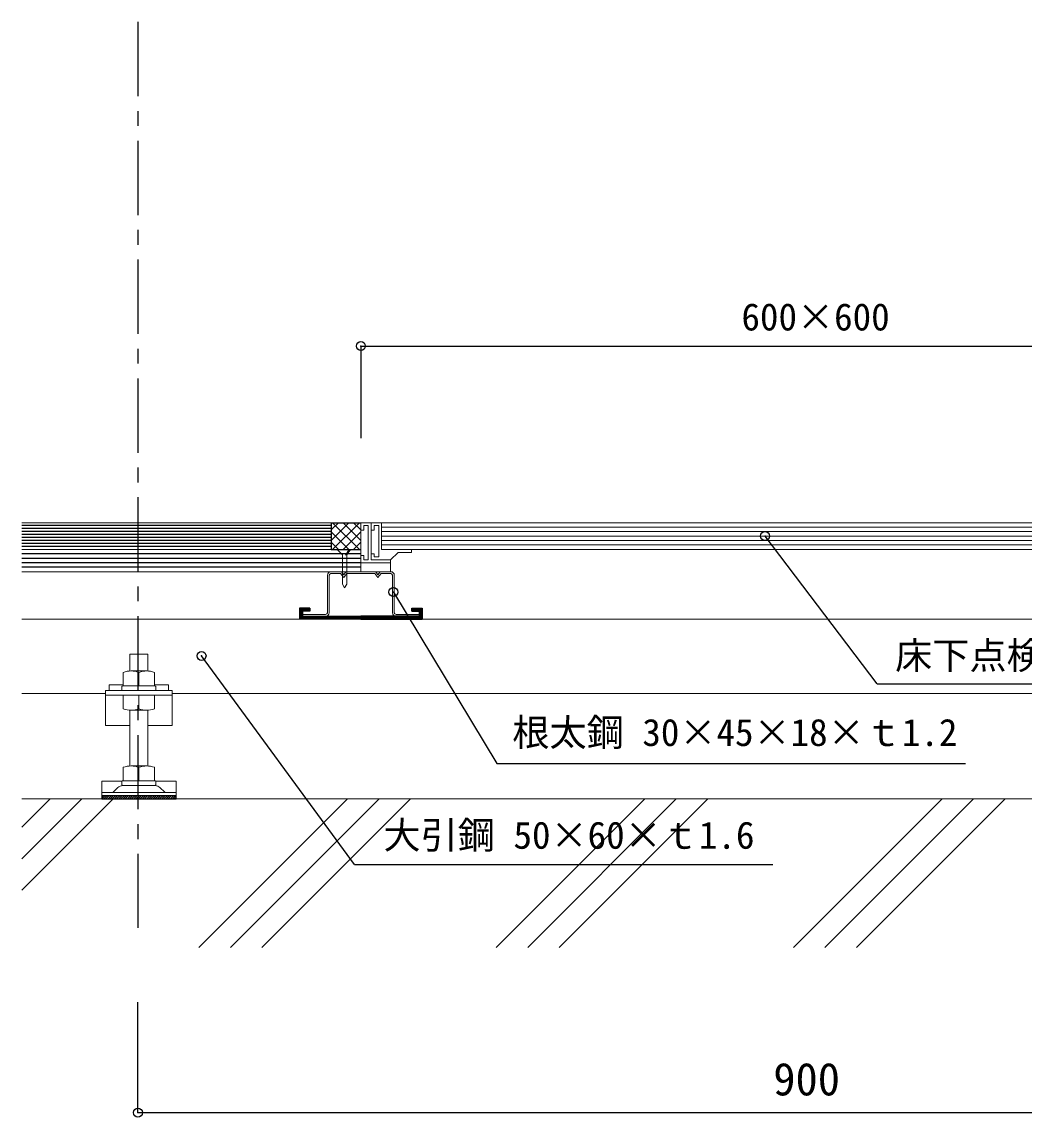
# Model space of a CAD drawing. Units: millimetres, scale not verified. Extents: x -2066 to 2059, y -1474 to 1400.
# Drawn here: x -1282 to -608, y -768 to -31 of the extents above; entities that cross this region are included whole.
import ezdxf
from ezdxf.enums import TextEntityAlignment as Align

# ---------------------------------------------------------------- set-up
doc = ezdxf.new("R2010")
doc.units = ezdxf.units.MM
doc.header["$LTSCALE"] = 10
doc.header["$PDMODE"] = 32
doc.header["$PDSIZE"] = 6
doc.linetypes.add('CHAIN1', pattern=[8, 5, -1, 1, -1])
for name, color, linetype in [('0-0_中心線', 4, 'CHAIN1'), ('0-2_太線１', 3, 'Continuous'), ('0-3_太線２', 2, 'Continuous'), ('0-4_細線', 4, 'Continuous'), ('0-5_寸法', 4, 'Continuous'), ('0-6_文字', 7, 'Continuous')]:
    doc.layers.add(name, color=color, linetype=linetype)
doc.layers.add('0-1_中線', color=7, linetype='Continuous', lineweight=18)
doc.styles.add('ＭＳ ゴシック', font='')
doc.styles.get('ＭＳ ゴシック').set_extended_font_data('MS Gothic')

msp = doc.modelspace()

# ---------------------------------------------------------------- linework, layer by layer
at = {"layer": '0-0_中心線'}
msp.add_line((-1203.92, -30.91), (-1203.92, -640.66), dxfattribs=at)
at = {"layer": '0-1_中線'}
for p, q in [((-250.11, -367.98), (-1281.97, -367.98)), ((-1073.92, -367.98), (-1073.92, -385.98)), ((-1053.92, -367.98), (-1053.92, -400.98)), ((-1046.92, -392.95), (-1046.92, -367.98)), ((-1039.92, -385.98), (-1039.92, -367.98)), ((-1051.92, -372.98), (-1053.92, -372.98)), ((-1051.92, -372.98), (-1051.92, -369.98)), ((-1048.92, -369.98), (-1051.92, -369.98)), ((-1048.92, -392.98), (-1048.92, -369.98)), ((-1044.92, -372.98), (-1046.92, -372.98)), ((-1044.92, -372.98), (-1044.92, -369.98)), ((-1041.92, -369.98), (-1044.92, -369.98)), ((-1041.92, -390.98), (-1041.92, -369.98)), ((-467.92, -370.98), (-1039.92, -370.98)), ((-467.92, -373.98), (-1039.92, -373.98)), ((-467.92, -376.98), (-1039.92, -376.98)), ((-467.92, -379.98), (-1039.92, -379.98)), ((-467.92, -382.98), (-1039.92, -382.98)), ((-1053.92, -385.98), (-1281.97, -385.98)), ((-1066.33, -389.56), (-1069.78, -385.98)), ((-1066.33, -389.56), (-1069.78, -385.98)), ((-1066.33, -409.31), (-1066.33, -389.56)), ((-1064.3, -389.77), (-1061.76, -386.03)), ((-1063.33, -389.72), (-1060.79, -385.98)), ((-1063.33, -389.72), (-1060.79, -385.98)), ((-1063.33, -389.72), (-1063.33, -409.33)), ((-1051.92, -389.98), (-1053.92, -389.98)), ((-1051.92, -392.98), (-1051.92, -389.98)), ((-1044.94, -388.98), (-1046.92, -388.98)), ((-1044.92, -390.98), (-1044.92, -388.98)), ((-467.92, -385.98), (-1039.92, -385.98)), ((-1033.92, -392.98), (-1028.92, -387.98)), ((-1019.92, -387.98), (-1028.92, -387.98)), ((-1019.92, -387.98), (-1019.92, -385.98)), ((-1053.92, -394.98), (-1033.92, -394.98)), ((-1048.92, -392.98), (-1051.92, -392.98)), ((-1033.92, -392.98), (-1046.92, -392.98)), ((-1041.92, -390.98), (-1044.92, -390.98)), ((-1033.92, -400.98), (-1033.92, -392.98)), ((-1053.92, -400.98), (-1281.97, -400.98)), ((-1076.42, -403.38), (-1076.42, -428.58)), ((-1075.22, -403.38), (-1075.22, -428.58)), ((-1074.02, -400.98), (-1066.92, -400.98)), ((-1067.52, -402.18), (-1074.02, -402.18)), ((-1067.52, -402.18), (-1065.42, -404.98)), ((-1066.92, -400.98), (-1065.42, -402.98)), ((-1065.42, -402.98), (-1063.92, -400.98)), ((-1065.42, -404.98), (-1063.32, -402.18)), ((-1063.92, -400.98), (-1053.92, -400.98)), ((-1063.32, -402.18), (-1053.92, -402.18)), ((-1053.92, -400.98), (-1033.81, -400.98)), ((-1043.92, -400.98), (-1053.92, -400.98)), ((-1044.52, -402.18), (-1053.92, -402.18)), ((-1042.42, -404.98), (-1044.52, -402.18)), ((-1042.42, -402.98), (-1043.92, -400.98)), ((-1040.92, -400.98), (-1042.42, -402.98)), ((-1040.32, -402.18), (-1042.42, -404.98)), ((-1033.82, -400.98), (-1040.92, -400.98)), ((-1040.32, -402.18), (-1033.82, -402.18)), ((-1032.62, -403.38), (-1032.62, -428.58)), ((-1031.42, -403.38), (-1031.42, -428.58)), ((-1064.83, -411.91), (-1066.35, -409.27)), ((-1064.83, -411.91), (-1063.34, -409.33)), ((-1281.97, -432.98), (-250.11, -432.98)), ((-1093.22, -429.78), (-1093.22, -430.98)), ((-1077.62, -429.78), (-1093.22, -429.78)), ((-1093.22, -429.78), (-1093.22, -430.98)), ((-1077.62, -430.98), (-1093.22, -430.98)), ((-1093.22, -430.98), (-1077.62, -430.98)), ((-1030.22, -429.78), (-1014.62, -429.78)), ((-1014.62, -430.98), (-1030.22, -430.98)), ((-1014.62, -430.98), (-1030.22, -430.98)), ((-1014.62, -429.78), (-1014.62, -430.98)), ((-1014.62, -429.78), (-1014.62, -430.98)), ((-1209.28, -456.5), (-1209.28, -467.78)), ((-1197.28, -456.5), (-1209.28, -456.5)), ((-1197.28, -456.5), (-1197.28, -467.78)), ((-1208.55, -467.78), (-1208.53, -467.75)), ((-1208.53, -467.78), (-1198.03, -467.78)), ((-1203.28, -468.71), (-1203.28, -477.78)), ((-1192.78, -468.71), (-1192.78, -477.78)), ((-1223.28, -480.98), (-1223.28, -477.18)), ((-1223.28, -477.18), (-1213.78, -477.18)), ((-1214.63, -480.48), (-1214.63, -478.28)), ((-1192.43, -477.78), (-1214.13, -477.78)), ((-1192.78, -477.18), (-1183.28, -477.18)), ((-1191.93, -480.48), (-1191.93, -478.28)), ((-1183.28, -477.18), (-1183.28, -480.98)), ((-1281.97, -482.98), (-1225.78, -482.98)), ((-1225.78, -484.18), (-1225.78, -504.38)), ((-1214.13, -480.98), (-1192.43, -480.98)), ((-1203.28, -493.24), (-1203.28, -484.18)), ((-1180.78, -482.98), (-325.78, -482.98)), ((-1180.78, -504.38), (-1180.78, -484.18)), ((-1209.28, -494.16), (-1209.28, -531.7)), ((-1198.03, -494.18), (-1208.53, -494.18)), ((-1197.28, -494.16), (-1197.28, -531.7)), ((-1225.78, -504.38), (-1209.28, -504.38)), ((-1197.28, -504.38), (-1180.78, -504.38)), ((-1208.53, -531.7), (-1198.03, -531.7)), ((-1203.28, -532.64), (-1203.28, -541.7)), ((-1228.28, -541.9), (-1214.63, -541.9)), ((-1228.28, -551.9), (-1228.28, -541.9)), ((-1214.63, -544.4), (-1214.63, -542.2)), ((-1214.17, -544.9), (-1203.28, -544.9)), ((-1192.38, -544.9), (-1214.17, -544.9)), ((-1192.43, -541.7), (-1214.13, -541.7)), ((-1192.43, -544.9), (-1214.13, -544.9)), ((-1192.38, -544.9), (-1203.28, -544.9)), ((-1191.93, -541.9), (-1178.28, -541.9)), ((-1191.93, -542.2), (-1191.93, -544.4)), ((-1178.28, -541.9), (-1178.28, -551.9)), ((-1228.28, -549.6), (-1178.28, -549.6)), ((-1228.28, -551.9), (-1178.28, -551.9)), ((-1220.63, -549.45), (-1217.42, -546.25)), ((-1185.92, -549.45), (-1189.13, -546.25)), ((-250.11, -553.9), (-1281.97, -553.9)), ((-1262.88, -553.9), (-1281.97, -572.99)), ((-1241.67, -553.9), (-1281.97, -594.2)), ((-1220.46, -553.9), (-1281.97, -615.41)), ((-1062.88, -553.9), (-1162.88, -653.9)), ((-1041.67, -553.9), (-1141.67, -653.9)), ((-1020.46, -553.9), (-1120.46, -653.9)), ((-862.88, -553.9), (-962.88, -653.9)), ((-841.67, -553.9), (-941.67, -653.9)), ((-820.46, -553.9), (-920.46, -653.9)), ((-662.88, -553.9), (-762.88, -653.9)), ((-641.67, -553.9), (-741.67, -653.9)), ((-620.46, -553.9), (-720.46, -653.9))]:
    msp.add_line(p, q, dxfattribs=at)
for points in [[(-1069.78, -385.98), (-1060.79, -385.98), (-1063.33, -389.72)], [(-1066.33, -409.31), (-1066.33, -389.56), (-1069.78, -385.98)], [(-1192.78, -477.78), (-1213.78, -477.78), (-1213.78, -468.71)], [(-1213.78, -493.24), (-1213.78, -484.18), (-1192.78, -484.18), (-1192.78, -493.24)], [(-1192.78, -532.64), (-1192.78, -541.7), (-1213.78, -541.7), (-1213.78, -532.64)]]:
    msp.add_lwpolyline(points, dxfattribs=at)
msp.add_lwpolyline([(-1225.78, -480.98), (-1180.78, -480.98), (-1180.78, -484.18), (-1225.78, -484.18)], close=True, dxfattribs=at)
for centre, radius, start, end in [((-1074.02, -403.38), 2.4, 90, 180), ((-1074.02, -403.38), 1.2, 90, 180), ((-1033.82, -403.38), 2.4, 0, 90), ((-1033.82, -403.38), 1.2, 0, 90), ((-1077.62, -428.58), 2.4, 270, 0), ((-1077.62, -428.58), 1.2, 270, 0), ((-1030.22, -428.58), 2.4, 180, 270), ((-1030.22, -428.58), 1.2, 180, 270), ((-1208.53, -482.94), 15.16, 69.74384, 110.25616), ((-1198.03, -482.94), 15.16, 69.74384, 110.25616), ((-1214.13, -478.28), 0.5, 90, 180), ((-1192.43, -478.28), 0.5, 0, 90), ((-1214.13, -480.48), 0.5, 180, 270), ((-1192.43, -480.48), 0.5, 270, 0), ((-1208.53, -479.01), 15.16, 249.74384, 290.25616), ((-1198.03, -479.01), 15.16, 249.74384, 290.25616), ((-1208.53, -546.86), 15.16, 69.74384, 110.25616), ((-1198.03, -546.86), 15.16, 69.74384, 110.25616), ((-1214.17, -549.5), 4.6, 90, 135), ((-1214.13, -542.2), 0.5, 90, 180), ((-1214.13, -544.4), 0.5, 180, 270), ((-1192.43, -542.2), 0.5, 0, 90), ((-1192.43, -544.4), 0.5, 270, 0), ((-1192.38, -549.5), 4.6, 45, 90), ((-1220.98, -549.1), 0.5, 270, 315), ((-1185.57, -549.1), 0.5, 225, 270)]:
    msp.add_arc(centre, radius, start, end, dxfattribs=at)
at = {"layer": '0-2_太線１'}
for p, q in [((-1053.92, -388.98), (-1281.97, -388.98)), ((-1053.92, -391.98), (-1281.97, -391.98)), ((-1053.92, -394.98), (-1281.97, -394.98)), ((-1053.92, -397.98), (-1281.97, -397.98)), ((-1088.22, -425.48), (-1095.22, -425.48)), ((-1095.22, -425.48), (-1095.22, -432.98)), ((-1095.22, -426.06), (-1094.63, -425.48)), ((-1095.22, -426.77), (-1093.93, -425.48)), ((-1095.22, -427.48), (-1093.22, -425.48)), ((-1095.22, -428.19), (-1092.51, -425.48)), ((-1095.22, -428.89), (-1091.8, -425.48)), ((-1093.1, -427.48), (-1091.1, -425.48)), ((-1092.39, -427.48), (-1090.39, -425.48)), ((-1091.68, -427.48), (-1089.68, -425.48)), ((-1090.98, -427.48), (-1088.98, -425.48)), ((-1090.27, -427.48), (-1088.27, -425.48)), ((-1089.56, -427.48), (-1088.22, -426.13)), ((-1088.85, -427.48), (-1088.22, -426.84)), ((-1019.62, -427.48), (-1019.62, -425.48)), ((-1019.62, -426.12), (-1018.97, -425.48)), ((-1019.62, -426.83), (-1018.27, -425.48)), ((-1019.56, -427.48), (-1017.56, -425.48)), ((-1018.85, -427.48), (-1016.85, -425.48)), ((-1018.14, -427.48), (-1016.14, -425.48)), ((-1017.44, -427.48), (-1015.44, -425.48)), ((-1016.73, -427.48), (-1014.73, -425.48)), ((-1016.02, -427.48), (-1014.02, -425.48)), ((-1015.32, -427.48), (-1013.32, -425.48)), ((-1014.62, -427.49), (-1012.62, -425.49)), ((-1014.62, -428.2), (-1012.62, -426.2)), ((-1014.62, -428.9), (-1012.62, -426.9)), ((-1095.22, -429.6), (-1093.22, -427.6)), ((-1095.22, -430.31), (-1093.22, -428.31)), ((-1095.22, -431.01), (-1093.22, -429.01)), ((-1095.22, -431.72), (-1093.22, -429.72)), ((-1095.22, -432.43), (-1093.22, -430.43)), ((-1053.92, -432.98), (-1095.22, -432.98)), ((-1095.06, -432.98), (-1093.06, -430.98)), ((-1094.35, -432.98), (-1092.35, -430.98)), ((-1093.65, -432.98), (-1091.65, -430.98)), ((-1093.22, -430.98), (-1053.92, -430.98)), ((-1092.94, -432.98), (-1090.94, -430.98)), ((-1092.23, -432.98), (-1090.23, -430.98)), ((-1091.53, -432.98), (-1089.53, -430.98)), ((-1090.82, -432.98), (-1088.82, -430.98)), ((-1090.11, -432.98), (-1088.11, -430.98)), ((-1089.4, -432.98), (-1087.4, -430.98)), ((-1088.7, -432.98), (-1086.7, -430.98)), ((-1087.99, -432.98), (-1085.99, -430.98)), ((-1087.28, -432.98), (-1085.28, -430.98)), ((-1086.58, -432.98), (-1084.58, -430.98)), ((-1085.87, -432.98), (-1083.87, -430.98)), ((-1085.16, -432.98), (-1083.16, -430.98)), ((-1084.45, -432.98), (-1082.45, -430.98)), ((-1083.75, -432.98), (-1081.75, -430.98)), ((-1083.04, -432.98), (-1081.04, -430.98)), ((-1082.33, -432.98), (-1080.33, -430.98)), ((-1081.63, -432.98), (-1079.63, -430.98)), ((-1080.92, -432.98), (-1078.92, -430.98)), ((-1080.21, -432.98), (-1078.21, -430.98)), ((-1079.51, -432.98), (-1077.51, -430.98)), ((-1078.8, -432.98), (-1076.8, -430.98)), ((-1078.09, -432.98), (-1076.09, -430.98)), ((-1077.38, -432.98), (-1075.38, -430.98)), ((-1076.68, -432.98), (-1074.68, -430.98)), ((-1075.97, -432.98), (-1073.97, -430.98)), ((-1075.26, -432.98), (-1073.26, -430.98)), ((-1074.56, -432.98), (-1072.56, -430.98)), ((-1073.85, -432.98), (-1071.85, -430.98)), ((-1073.14, -432.98), (-1071.14, -430.98)), ((-1072.43, -432.98), (-1070.43, -430.98)), ((-1071.73, -432.98), (-1069.73, -430.98)), ((-1071.02, -432.98), (-1069.02, -430.98)), ((-1070.31, -432.98), (-1068.31, -430.98)), ((-1069.61, -432.98), (-1067.61, -430.98)), ((-1068.9, -432.98), (-1066.9, -430.98)), ((-1068.19, -432.98), (-1066.19, -430.98)), ((-1067.48, -432.98), (-1065.48, -430.98)), ((-1066.78, -432.98), (-1064.78, -430.98)), ((-1066.07, -432.98), (-1064.07, -430.98)), ((-1065.36, -432.98), (-1063.36, -430.98)), ((-1064.66, -432.98), (-1062.66, -430.98)), ((-1063.95, -432.98), (-1061.95, -430.98)), ((-1063.24, -432.98), (-1061.24, -430.98)), ((-1062.53, -432.98), (-1060.53, -430.98)), ((-1061.83, -432.98), (-1059.83, -430.98)), ((-1061.12, -432.98), (-1059.12, -430.98)), ((-1060.41, -432.98), (-1058.41, -430.98)), ((-1059.71, -432.98), (-1057.71, -430.98)), ((-1059, -432.98), (-1057, -430.98)), ((-1058.29, -432.98), (-1056.29, -430.98)), ((-1057.58, -432.98), (-1055.58, -430.98)), ((-1056.88, -432.98), (-1054.88, -430.98)), ((-1056.17, -432.98), (-1054.17, -430.98)), ((-1055.46, -432.98), (-1053.46, -430.98)), ((-1054.76, -432.98), (-1052.76, -430.98)), ((-1054.05, -432.98), (-1052.05, -430.98)), ((-1014.62, -430.98), (-1053.92, -430.98)), ((-1053.92, -432.98), (-1012.62, -432.98)), ((-1053.34, -432.98), (-1051.34, -430.98)), ((-1052.64, -432.98), (-1050.64, -430.98)), ((-1051.93, -432.98), (-1049.93, -430.98)), ((-1051.22, -432.98), (-1049.22, -430.98)), ((-1050.51, -432.98), (-1048.51, -430.98)), ((-1049.81, -432.98), (-1047.81, -430.98)), ((-1049.1, -432.98), (-1047.1, -430.98)), ((-1048.39, -432.98), (-1046.39, -430.98)), ((-1047.69, -432.98), (-1045.69, -430.98)), ((-1046.98, -432.98), (-1044.98, -430.98)), ((-1046.27, -432.98), (-1044.27, -430.98)), ((-1045.56, -432.98), (-1043.56, -430.98)), ((-1044.86, -432.98), (-1042.86, -430.98)), ((-1044.15, -432.98), (-1042.15, -430.98)), ((-1043.44, -432.98), (-1041.44, -430.98)), ((-1042.74, -432.98), (-1040.74, -430.98)), ((-1042.03, -432.98), (-1040.03, -430.98)), ((-1041.32, -432.98), (-1039.32, -430.98)), ((-1040.61, -432.98), (-1038.61, -430.98)), ((-1039.91, -432.98), (-1037.91, -430.98)), ((-1039.2, -432.98), (-1037.2, -430.98)), ((-1038.49, -432.98), (-1036.49, -430.98)), ((-1037.79, -432.98), (-1035.79, -430.98)), ((-1037.08, -432.98), (-1035.08, -430.98)), ((-1036.37, -432.98), (-1034.37, -430.98)), ((-1035.66, -432.98), (-1033.66, -430.98)), ((-1034.96, -432.98), (-1032.96, -430.98)), ((-1034.25, -432.98), (-1032.25, -430.98)), ((-1033.54, -432.98), (-1031.54, -430.98)), ((-1032.84, -432.98), (-1030.84, -430.98)), ((-1032.13, -432.98), (-1030.13, -430.98)), ((-1031.42, -432.98), (-1029.42, -430.98)), ((-1030.71, -432.98), (-1028.71, -430.98)), ((-1030.01, -432.98), (-1028.01, -430.98)), ((-1029.3, -432.98), (-1027.3, -430.98)), ((-1028.59, -432.98), (-1026.59, -430.98)), ((-1027.89, -432.98), (-1025.89, -430.98)), ((-1027.18, -432.98), (-1025.18, -430.98)), ((-1026.47, -432.98), (-1024.47, -430.98)), ((-1025.77, -432.98), (-1023.77, -430.98)), ((-1025.06, -432.98), (-1023.06, -430.98)), ((-1024.35, -432.98), (-1022.35, -430.98)), ((-1023.64, -432.98), (-1021.64, -430.98)), ((-1022.94, -432.98), (-1020.94, -430.98)), ((-1022.23, -432.98), (-1020.23, -430.98)), ((-1021.52, -432.98), (-1019.52, -430.98)), ((-1020.82, -432.98), (-1018.82, -430.98)), ((-1020.11, -432.98), (-1018.11, -430.98)), ((-1019.4, -432.98), (-1017.4, -430.98)), ((-1018.69, -432.98), (-1016.69, -430.98)), ((-1017.99, -432.98), (-1015.99, -430.98)), ((-1017.28, -432.98), (-1015.28, -430.98)), ((-1016.57, -432.98), (-1012.62, -429.02)), ((-1015.87, -432.98), (-1012.62, -429.73)), ((-1015.16, -432.98), (-1012.62, -430.44)), ((-1014.62, -429.61), (-1012.62, -427.61)), ((-1014.62, -430.28), (-1014.62, -430.98)), ((-1014.6, -430.3), (-1012.62, -428.32)), ((-1014.45, -432.98), (-1012.62, -431.15)), ((-1013.74, -432.98), (-1012.62, -431.85)), ((-1013.04, -432.98), (-1012.62, -432.56)), ((-1178.28, -551.9), (-1228.28, -551.9)), ((-1228.28, -551.9), (-1228.28, -553.9)), ((-1227.73, -551.9), (-1228.28, -552.43)), ((-1226.28, -551.9), (-1228.28, -553.81)), ((-1224.83, -551.9), (-1226.92, -553.9)), ((-1223.39, -551.9), (-1225.48, -553.9)), ((-1221.94, -551.9), (-1224.03, -553.9)), ((-1220.5, -551.9), (-1222.58, -553.9)), ((-1219.05, -551.9), (-1221.14, -553.9)), ((-1217.61, -551.9), (-1219.69, -553.9)), ((-1216.16, -551.9), (-1218.25, -553.9)), ((-1214.71, -551.9), (-1216.8, -553.9)), ((-1213.27, -551.9), (-1215.36, -553.9)), ((-1211.82, -551.9), (-1213.91, -553.9)), ((-1210.38, -551.9), (-1212.46, -553.9)), ((-1208.93, -551.9), (-1211.02, -553.9)), ((-1207.48, -551.9), (-1209.57, -553.9)), ((-1206.04, -551.9), (-1208.13, -553.9)), ((-1204.59, -551.9), (-1206.68, -553.9)), ((-1203.15, -551.9), (-1205.24, -553.9)), ((-1201.7, -551.9), (-1203.79, -553.9)), ((-1200.26, -551.9), (-1202.34, -553.9)), ((-1198.81, -551.9), (-1200.9, -553.9)), ((-1197.36, -551.9), (-1199.45, -553.9)), ((-1195.92, -551.9), (-1198.01, -553.9)), ((-1194.47, -551.9), (-1196.56, -553.9)), ((-1193.03, -551.9), (-1195.12, -553.9)), ((-1191.58, -551.9), (-1193.67, -553.9)), ((-1190.14, -551.9), (-1192.22, -553.9)), ((-1188.69, -551.9), (-1190.78, -553.9)), ((-1187.24, -551.9), (-1189.33, -553.9)), ((-1185.8, -551.9), (-1187.89, -553.9)), ((-1184.35, -551.9), (-1186.44, -553.9)), ((-1182.91, -551.9), (-1185, -553.9)), ((-1181.46, -551.9), (-1183.55, -553.9)), ((-1180.02, -551.9), (-1182.1, -553.9)), ((-1178.57, -551.9), (-1180.66, -553.9)), ((-1178.28, -553.9), (-1178.28, -551.9)), ((-1228.28, -553.9), (-1178.28, -553.9)), ((-1178.28, -553), (-1179.21, -553.9))]:
    msp.add_line(p, q, dxfattribs=at)
for points in [[(-1088.22, -425.48), (-1088.22, -427.48), (-1093.22, -427.48), (-1093.22, -430.98)], [(-1019.62, -425.48), (-1012.62, -425.48), (-1012.62, -432.98)], [(-1019.62, -427.48), (-1014.63, -427.48), (-1014.62, -427.48), (-1014.62, -430.28)]]:
    msp.add_lwpolyline(points, dxfattribs=at)
at = {"layer": '0-3_太線２'}
for p, q in [((-1073.92, -372.84), (-1069.06, -367.98)), ((-1073.92, -379.91), (-1061.99, -367.98)), ((-1073.92, -367.98), (-1073.92, -385.98)), ((-1073.92, -367.98), (-1053.92, -367.98)), ((-1072.92, -385.98), (-1054.92, -367.98)), ((-1054.92, -385.98), (-1072.92, -367.98)), ((-1053.92, -379.91), (-1065.85, -367.98)), ((-1053.92, -372.84), (-1058.78, -367.98)), ((-1061.99, -385.98), (-1073.92, -374.05)), ((-1065.85, -385.98), (-1053.92, -374.05)), ((-1069.06, -385.98), (-1073.92, -381.12)), ((-1058.78, -385.98), (-1053.92, -381.12)), ((-1073.92, -385.98), (-1053.92, -385.98))]:
    msp.add_line(p, q, dxfattribs=at)
at = {"layer": '0-4_細線'}
for p, q in [((-1073.92, -369.98), (-1281.97, -369.98)), ((-1073.92, -371.98), (-1281.97, -371.98)), ((-1073.92, -373.98), (-1281.97, -373.98)), ((-1073.92, -375.98), (-1281.97, -375.98)), ((-1073.92, -377.98), (-1281.97, -377.98)), ((-1073.92, -379.98), (-1281.97, -379.98)), ((-1073.92, -381.98), (-1281.97, -381.98)), ((-1073.92, -383.98), (-1281.97, -383.98))]:
    msp.add_line(p, q, dxfattribs=at)
at = {"layer": '0-5_寸法'}
for p, q in [((-1053.92, -249.1), (-1053.92, -311.09)), ((-1053.92, -249.1), (-453.92, -249.1)), ((-1203.92, -765.07), (-1203.92, -690.69)), ((-1203.92, -765.07), (-303.92, -765.07))]:
    msp.add_line(p, q, dxfattribs=at)
at = {"layer": '0-5_寸法', "color": 7}
for p in [(-1053.92, -249.1), (-1203.92, -765.07)]:
    msp.add_point(p, dxfattribs=at)
at = {"layer": '0-6_文字'}
for p, q in [((-706.55, -476.55), (-781.98, -376.98)), ((-1058.1, -598.11), (-1161.1, -457.66)), ((-706.55, -476.55), (-425.78, -476.55)), ((-1058.1, -598.11), (-776.8, -598.11))]:
    msp.add_line(p, q, dxfattribs=at)
msp.add_lwpolyline([(-1032.02, -414.67), (-962.36, -530.15), (-647.18, -530.15)], dxfattribs=at)
for p in [(-781.98, -376.98), (-1032.02, -414.67), (-1161.1, -457.66)]:
    msp.add_point(p, dxfattribs=at)

# ---------------------------------------------------------------- texts
at = {"layer": '0-3_太線２', "color": 7, "style": 'ＭＳ ゴシック'}
msp.add_text('床下点検口 600×600', height=18.33, dxfattribs=at).set_placement((-694.47, -472.01), align=Align.BOTTOM_LEFT)
at = {"layer": '0-5_寸法', "color": 7, "style": 'ＭＳ ゴシック'}
for s, height, p in [('600×600', 18.33, (-797.86, -244.1)), ('900', 21.99, (-776.42, -760.07))]:
    msp.add_text(s, height=height, dxfattribs=at).set_placement(p, align=Align.BOTTOM_LEFT)
at = {"layer": '0-6_文字', "style": 'ＭＳ ゴシック'}
for s, p in [('根太鋼 30×45×18×ｔ1.2', (-952.02, -523.79)), ('大引鋼 50×60×ｔ1.6', (-1038.71, -592.95))]:
    msp.add_text(s, height=18.33, dxfattribs=at).set_placement(p, align=Align.BOTTOM_LEFT)

doc.saveas('drawing.dxf')
